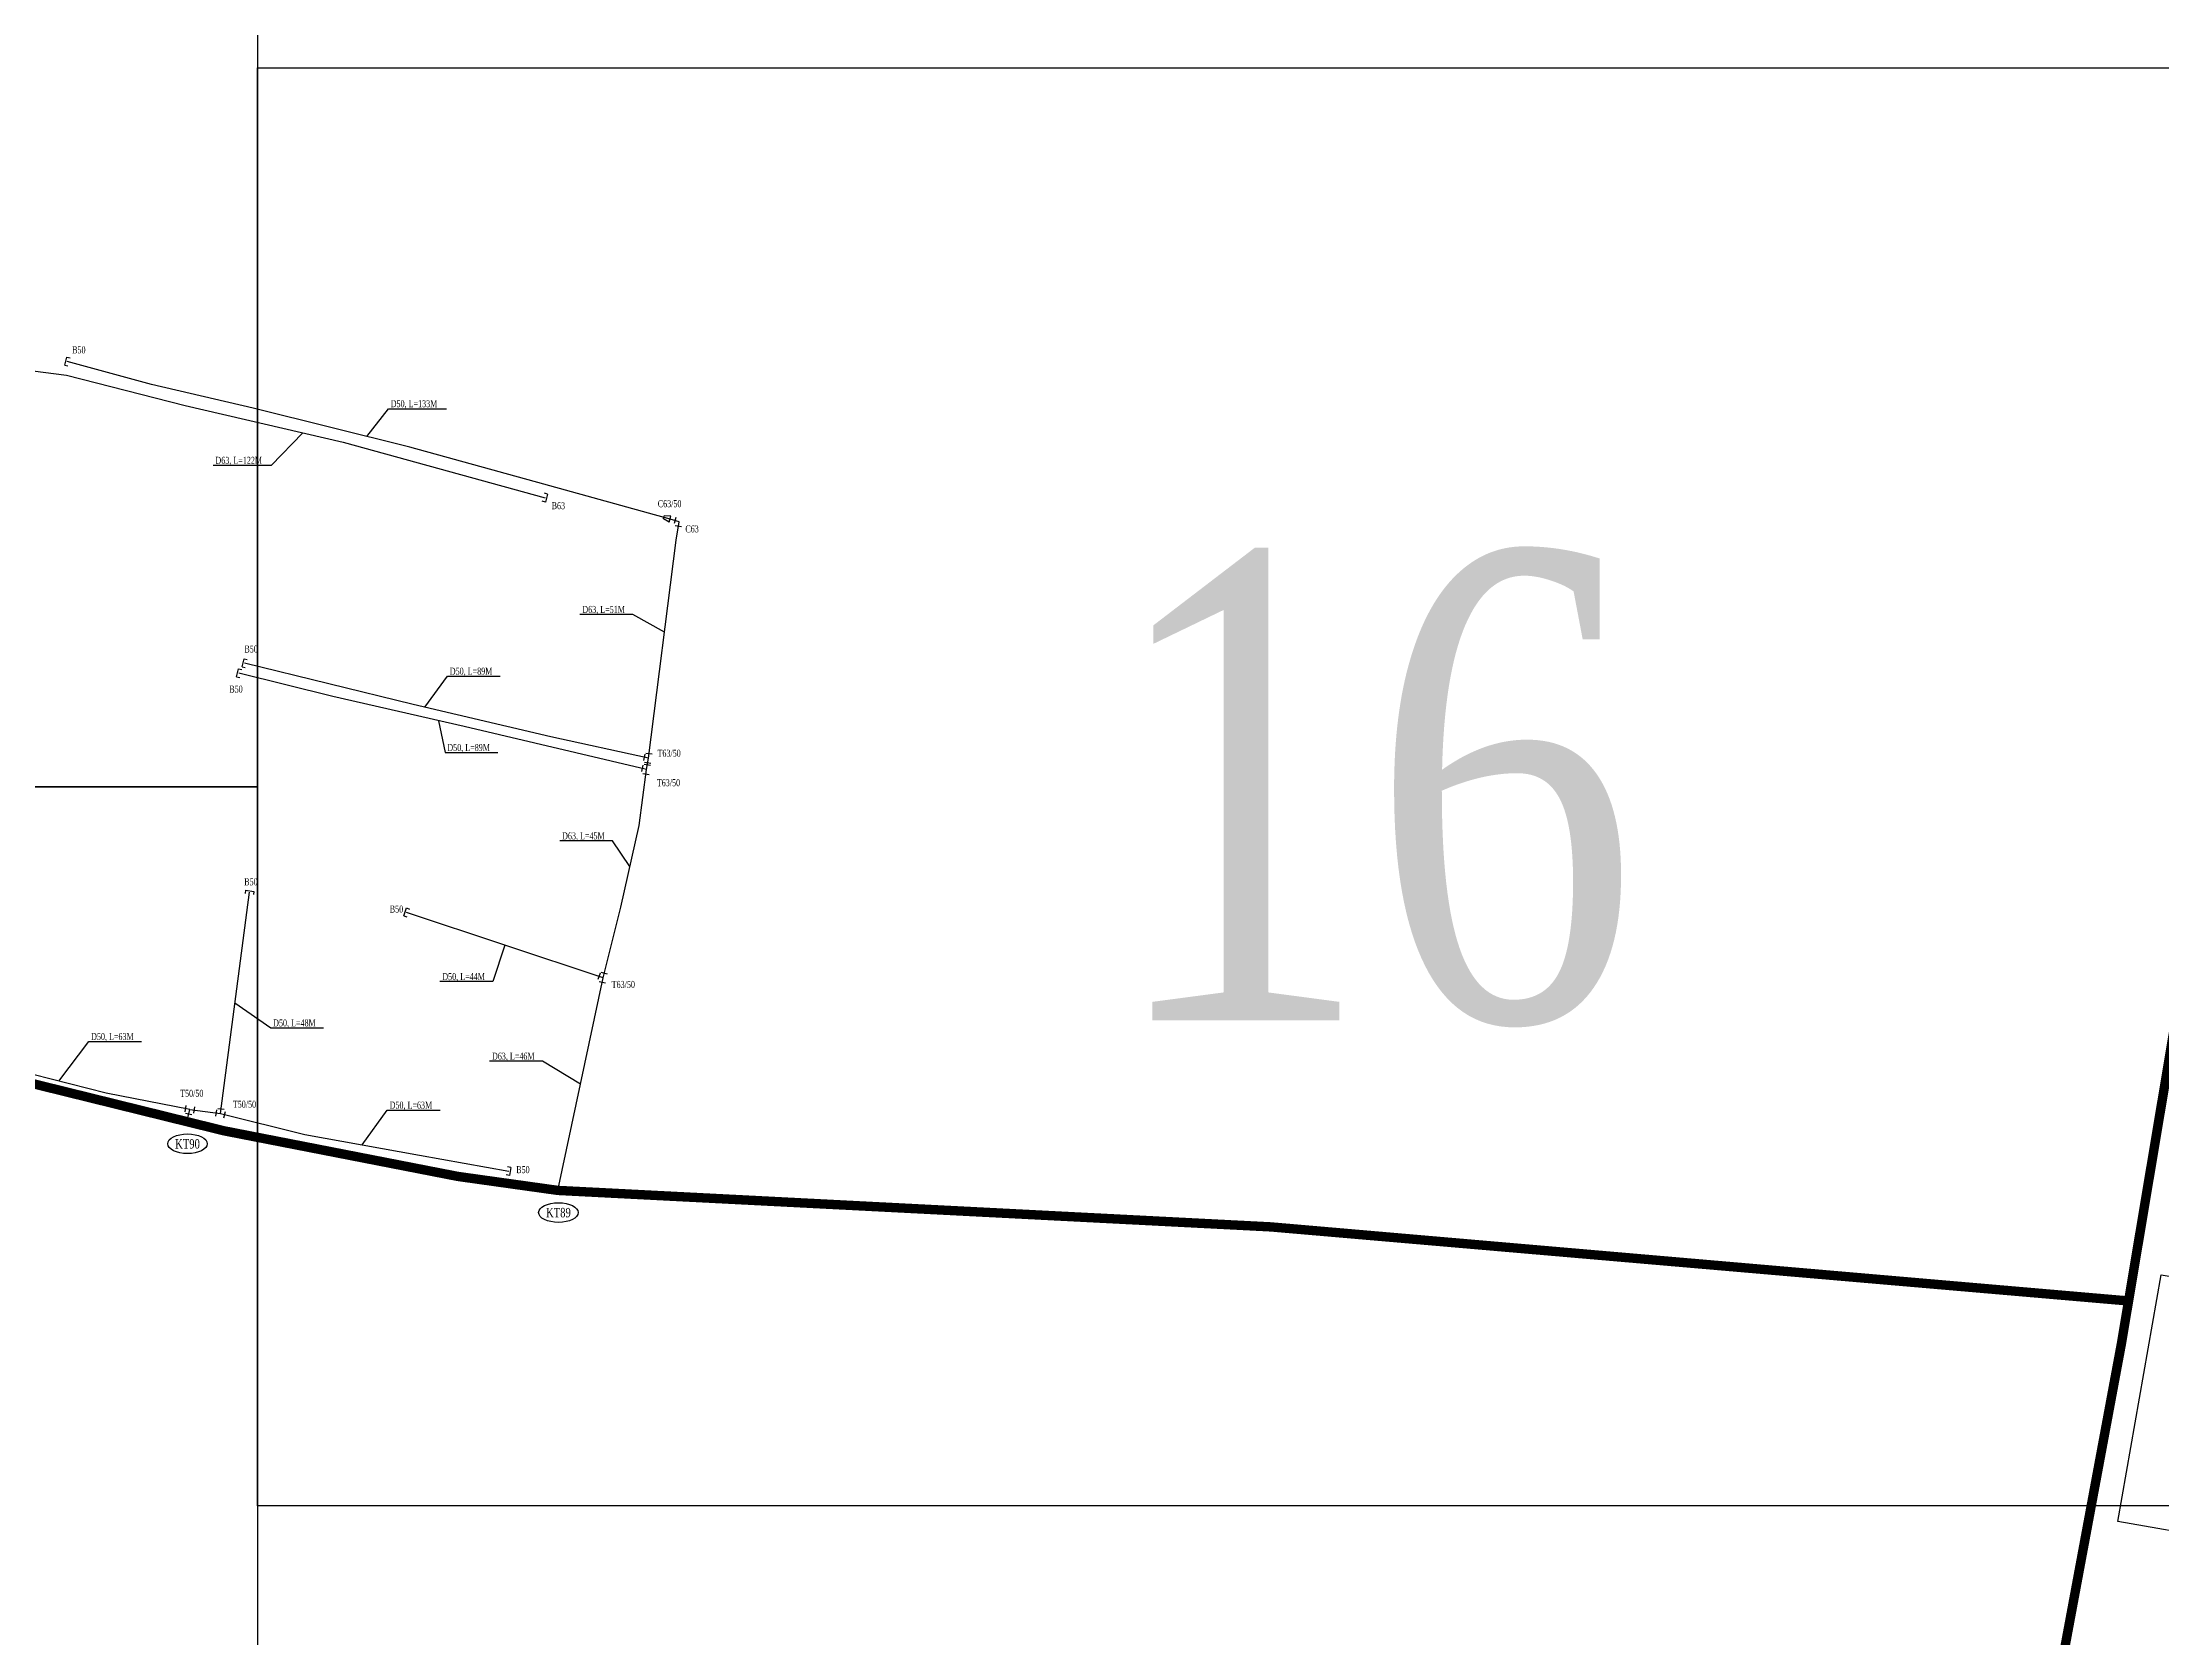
# Model space of a CAD drawing. Extents: x 549410 to 552487, y 2340860 to 2344743.
# Drawn here: x 550049.8 to 550501.7, y 2342212.1 to 2342552.3 of the extents above; entities that cross this region are included whole.
import ezdxf
from ezdxf.enums import TextEntityAlignment as Align

# ---------------------------------------------------------------- set-up
doc = ezdxf.new("R2010")
doc.units = 0
doc.header["$MEASUREMENT"] = 0
doc.linetypes.add('DASHED', pattern=[0.75, 0.5, -0.25])
for name, color, linetype in [('110', 5, 'DASHED'), ('225', 5, 'DASHED'), ('50', 2, 'Continuous'), ('63', 1, 'Continuous'), ('ten dai khoi thuy', 210, 'Continuous'), ('Text D-L', 7, 'Continuous'), ('Text phu kien', 2, 'Continuous')]:
    doc.layers.add(name, color=color, linetype=linetype)
doc.styles.add('style1', font='VHTIME.TTF', dxfattribs={"width": 0.75})
doc.styles.add('Text', font='vntimeh.shx', dxfattribs={"width": 0.75, "bigfont": 'vn.shx'})
doc.styles.add('TextNode', font='vntimeh1.shx', dxfattribs={"width": 0.7, "bigfont": 'vn.shx'})
doc.linetypes.add('ZIGZAG', pattern='A,0.0001,-0.2,[131,ltypeshp.shx,S=0.2,R=0,X=-0.2,Y=0],-0.4,[131,ltypeshp.shx,S=0.2,R=180,X=0.2,Y=0],-0.2', length=0.8001)

# ---------------------------------------------------------------- blocks, each defined once
blk = doc.blocks.new('pt')
at = {"color": 3, "linetype": 'Continuous'}
blk.add_line((0.96, -0.69), (0.96, 0.69), dxfattribs=at)
blk = doc.blocks.new('bit')
at = {"color": 3, "linetype": 'Continuous'}
for points in [[(-0.3, -0.88), (-0.3, 0.88)], [(-0.3, 0.88), (0.39, 0.88)], [(-0.3, -0.88), (0.39, -0.88)]]:
    blk.add_lwpolyline(points, dxfattribs=at)
blk = doc.blocks.new('con')
at = {"color": 3, "linetype": 'Continuous'}
for points in [[(0, 0.67), (0, -0.67)], [(0, 0.67), (1.39, 0.34)], [(1.39, 0.34), (1.39, -0.34)], [(0, -0.67), (1.39, -0.34)]]:
    blk.add_lwpolyline(points, dxfattribs=at)
blk = doc.blocks.new('Daudai')
at = {"layer": 'ten dai khoi thuy', "color": 3}
blk.add_circle((0, 0), 0.75, dxfattribs=at)

msp = doc.modelspace()

# ---------------------------------------------------------------- linework, layer by layer
at = {"layer": '110', "color": 4, "ltscale": 10, "const_width": 2}
msp.add_lwpolyline([(550494.67, 2342283.87), (550311.75, 2342299.67), (550159.74, 2342307.45), (550138.38, 2342310.44), (550088.53, 2342320.17), (550037.71, 2342332.71), (550003.58, 2342348.25), (549899.65, 2342396.13), (549864.1, 2342422.3), (549856.19, 2342432.45), (549849.48, 2342437.98), (549770.76, 2342465.24), (549700.42, 2342492.8)], dxfattribs=at)
at = {"layer": '225', "color": 6, "ltscale": 10, "const_width": 2}
msp.add_lwpolyline([(550617.71, 2342998.78), (550603.66, 2342910.97), (550595.31, 2342909.91), (550551.99, 2342633.97), (550526.62, 2342474.66), (550493.14, 2342274.73), (550470.06, 2342150.72), (550444.78, 2342005.74), (550448.98, 2341980.06), (550428.76, 2341853.87), (550417, 2341797.6)], dxfattribs=at)
at = {"layer": '50'}
for points in [[(550183.69, 2342450.62), (550156.75, 2342458.08), (550128.18, 2342465.98), (550094.77, 2342474.31), (550073.11, 2342479.35), (550055.12, 2342484.27)], [(550178.65, 2342397.24), (550139.79, 2342406.38), (550111.73, 2342412.8), (550091.75, 2342417.81)], [(550179.08, 2342399.64), (550158.22, 2342404.18), (550128.89, 2342411.09), (550092.93, 2342419.91)], [(550179.08, 2342399.64), (550179.08, 2342399.64)], [(550087.78, 2342323.84), (550094, 2342371.05)], [(550169.43, 2342352.81), (550127.46, 2342366.76)], [(550081.26, 2342324.73), (550063.43, 2342328.2), (550035.96, 2342335.17), (550020.68, 2342342.57)], [(550080.66, 2342322.11), (550081.26, 2342324.73)], [(550081.26, 2342324.73), (550087.78, 2342323.84)], [(550087.78, 2342323.84), (550105.78, 2342319.39), (550130.27, 2342314.96), (550149.26, 2342311.54)]]:
    msp.add_lwpolyline(points, dxfattribs=at)
at = {"layer": '63', "color": 6}
for points in [[(550038.31, 2342483.49), (550055, 2342481.34), (550080.27, 2342474.89), (550113.93, 2342467.07), (550157.02, 2342455.2)], [(550179.08, 2342399.64), (550184.95, 2342446.17), (550185.62, 2342450.09)], [(550185.62, 2342450.09), (550183.69, 2342450.62)], [(550178.65, 2342397.24), (550179.08, 2342399.64)], [(550169.43, 2342352.81), (550173.18, 2342367.84), (550177.07, 2342385.31), (550178.65, 2342397.24)], [(550159.74, 2342307.45), (550169.43, 2342352.81)]]:
    msp.add_lwpolyline(points, dxfattribs=at)
at = {"layer": '63', "linetype": 'ZIGZAG', "ltscale": 10}
msp.add_lwpolyline([(550504.66, 2342288.96), (550520.49, 2342287.09), (550513.46, 2342233.15), (550492.41, 2342236.8), (550501.63, 2342289.41)], close=True, dxfattribs=at)
at = {"layer": 'DEFPOINTS'}
for points in [[(550095.68, 2342393.53), (549620.65, 2342393.53), (549620.65, 2342700.2), (550095.68, 2342700.2)], [(550570.7, 2342240.2), (550095.68, 2342240.2), (550095.68, 2342546.87), (550570.7, 2342546.87)], [(550095.68, 2342086.86), (549620.65, 2342086.86), (549620.65, 2342393.53), (550095.68, 2342393.53)]]:
    msp.add_lwpolyline(points, close=True, dxfattribs=at)
at = {"layer": 'ten dai khoi thuy', "color": 3, "linetype": 'ByBlock'}
for centre in [(550080.77, 2342317.39), (550159.86, 2342302.72)]:
    msp.add_ellipse(centre, major_axis=(-4.22, 0), ratio=0.497929, dxfattribs=at)
at = {"layer": 'Text D-L', "color": 9}
for points in [[(550119.04, 2342468.26), (550123.6, 2342474.18), (550135.97, 2342474.18)], [(550105.37, 2342469.06), (550098.6, 2342462.1), (550086.23, 2342462.1)], [(550182.47, 2342426.5), (550175.71, 2342430.3), (550164.46, 2342430.3)], [(550131.37, 2342410.5), (550136.2, 2342417.12), (550147.45, 2342417.12)], [(550134.29, 2342407.64), (550135.68, 2342400.84), (550146.93, 2342400.84)], [(550175.12, 2342376.57), (550171.4, 2342382), (550160.15, 2342382)], [(550148.44, 2342359.78), (550145.85, 2342351.98), (550134.6, 2342351.98)], [(550090.89, 2342347.44), (550098.53, 2342342.1), (550109.78, 2342342.1)], [(550053.33, 2342330.76), (550059.71, 2342339.2), (550070.96, 2342339.2)], [(550164.58, 2342330.13), (550156.45, 2342335), (550145.2, 2342335)], [(550118.02, 2342317.18), (550123.37, 2342324.56), (550134.62, 2342324.56)]]:
    msp.add_lwpolyline(points, dxfattribs=at)

# ---------------------------------------------------------------- block references
at = {"layer": '50'}
for name, p, rotation in [('bit', (550055.12, 2342484.27), 344.6961856139088), ('bit', (550157.02, 2342455.2), 164.5926289404817), ('con', (550183.69, 2342450.62), 164.5276846877565), ('pt', (550185.62, 2342450.09), 164.5276846877565), ('pt', (550185.62, 2342450.09), 260.3228045353976), ('bit', (550092.93, 2342419.91), 346.2145153525829), ('bit', (550091.75, 2342417.81), 345.9303033777), ('pt', (550178.65, 2342397.24), 166.7755644891434), ('pt', (550179.08, 2342399.64), 167.7326433811434), ('pt', (550178.65, 2342397.24), 79.93548719876817), ('pt', (550179.08, 2342399.64), 259.9353351523271), ('pt', (550179.08, 2342399.64), 82.80315234221172), ('pt', (550178.65, 2342397.24), 262.4523206147896), ('bit', (550094, 2342371.05), 262.492449114456), ('bit', (550127.46, 2342366.76), 341.6163139192468), ('pt', (550169.43, 2342352.81), 161.6164659514836), ('pt', (550169.43, 2342352.81), 75.98871362699342), ('pt', (550169.43, 2342352.81), 257.9426868471812), ('pt', (550081.26, 2342324.73), 168.9867854694242), ('pt', (550081.26, 2342324.73), 257.0392013020921), ('pt', (550081.26, 2342324.73), 352.1862909826583), ('pt', (550087.78, 2342323.84), 172.1864430120515), ('pt', (550087.78, 2342323.84), 82.49260116194415), ('pt', (550087.78, 2342323.84), 346.1332682328794), ('bit', (550149.26, 2342311.54), 169.7778272685613)]:
    msp.add_blockref(name, p, dxfattribs=dict(at, rotation=rotation))
at = {"layer": 'ten dai khoi thuy'}
for p in [(550080.66, 2342322.11), (550159.74, 2342307.45)]:
    msp.add_blockref('Daudai', p, dxfattribs=at)

# ---------------------------------------------------------------- texts
at = {"layer": 'DEFPOINTS', "style": 'style1', "width": 0.75}
msp.add_text('16', height=100, dxfattribs=at).set_placement((550333.19, 2342393.53), align=Align.MIDDLE)
at = {"layer": 'ten dai khoi thuy', "color": 2, "style": 'TextNode', "width": 0.75}
for s, p in [('kt90', (550080.77, 2342317.39)), ('kt89', (550159.86, 2342302.72))]:
    msp.add_text(s, height=2, dxfattribs=at).set_placement(p, align=Align.MIDDLE)
at = {"layer": 'Text D-L', "color": 4, "style": 'Text', "width": 0.75}
for s, p in [('D50, L=133m', (550124.1, 2342474.06)), ('D63, L=122m', (550086.73, 2342461.98)), ('D63, L=51m', (550164.96, 2342430.18)), ('D50, L=89m', (550136.7, 2342417)), ('D50, L=89m', (550136.18, 2342400.72)), ('D63, L=45m', (550160.65, 2342381.88)), ('D50, L=44m', (550135.1, 2342351.86)), ('D50, L=48m', (550099.03, 2342341.98)), ('D50, L=63m', (550060.21, 2342339.08)), ('D63, L=46m', (550145.7, 2342334.88)), ('D50, L=63m', (550123.87, 2342324.44))]:
    msp.add_text(s, height=1.5, dxfattribs=at).set_placement(p, align=Align.BOTTOM_LEFT)
at = {"layer": 'Text phu kien', "color": 4, "style": 'Text', "width": 0.75}
for s, p in [('B50', (550057.6, 2342486.74)), ('B63', (550159.85, 2342453.51)), ('C63/50', (550183.57, 2342453.93)), ('C63', (550188.36, 2342448.55)), ('B50', (550094.33, 2342422.93)), ('B50', (550091.11, 2342414.38)), ('T63/50', (550183.47, 2342400.7)), ('T63/50', (550183.33, 2342394.42)), ('B50', (550094.29, 2342373.28)), ('B50', (550125.33, 2342367.47)), ('T63/50', (550173.7, 2342351.39)), ('T50/50', (550081.68, 2342328.16)), ('T50/50', (550092.92, 2342325.83)), ('B50', (550152.29, 2342311.88))]:
    msp.add_text(s, height=1.5, dxfattribs=at).set_placement(p, align=Align.MIDDLE_CENTER)

doc.saveas('drawing.dxf')
